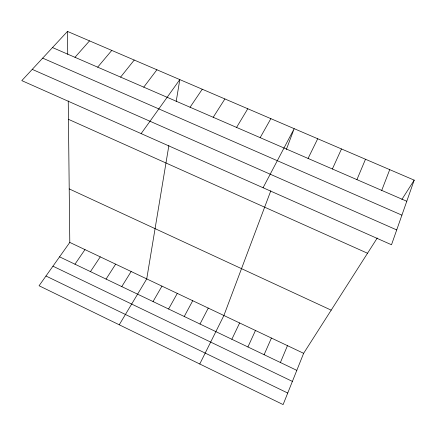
<?xml version="1.0" encoding="UTF-8"?>
<svg xmlns="http://www.w3.org/2000/svg" width="436" height="436" viewBox="0 0 436 436"><rect width="100%" height="100%" fill="white"/><g stroke="black" fill="none" stroke-linecap="round" stroke-linejoin="round"><path stroke-width="0.65" d="M168.874 145.504L146.73 278.904L119.235 324.793M176.177 101.501L179.812 79.603L141.144 133.607M414.2 180.144L391.506 244.765L21.8 80.622L67.487 31.414L414.2 180.144L401.883 199.437M270.821 190.755L223.897 315.506L199.764 364M286.359 149.45L294.18 128.658L263.077 187.747M381.729 190.396L389.724 169.642M377.26 238.002L303.63 353.324L283.111 404.586L39.071 285.754L69.793 242.411L68.245 100.95M356.931 179.637L365.488 159.249M280.403 362.507L287.471 345.661M264.107 354.713L271.421 338.047M332.379 168.983L341.486 148.954M247.921 346.969L255.474 330.483M231.843 339.273L239.631 322.967M308.072 158.437L317.719 138.757M200.004 324.041L208.261 308.089M184.243 316.498L192.728 300.72M168.59 309.004L177.294 293.401M260.172 137.656L270.865 118.657M153.036 301.565L161.963 286.13M236.574 127.416L247.779 108.755M121.769 286.605L131.138 271.508M213.204 117.279L224.905 98.945M106.062 279.089L115.649 264.161M90.459 271.623L100.264 256.864M190.063 107.24L202.255 89.227M74.959 264.205L84.976 249.615M143.76 87.151L156.916 69.776M120.609 77.107L134.234 60.048M97.686 67.16L111.774 50.413M74.981 57.312L89.522 40.87M52.5 47.557L406.783 201.263M42.679 58.135L401.905 215.15M32.242 69.373L396.716 229.93M68.447 119.311L367.521 253.256M69.21 188.902L331.191 310.16M69.793 242.411L303.63 353.324M59.569 256.837L296.812 370.36M52.941 266.183L292.387 381.407M45.976 276.015L287.733 393.043M67.487 31.414L67.738 54.326"/></g></svg>
